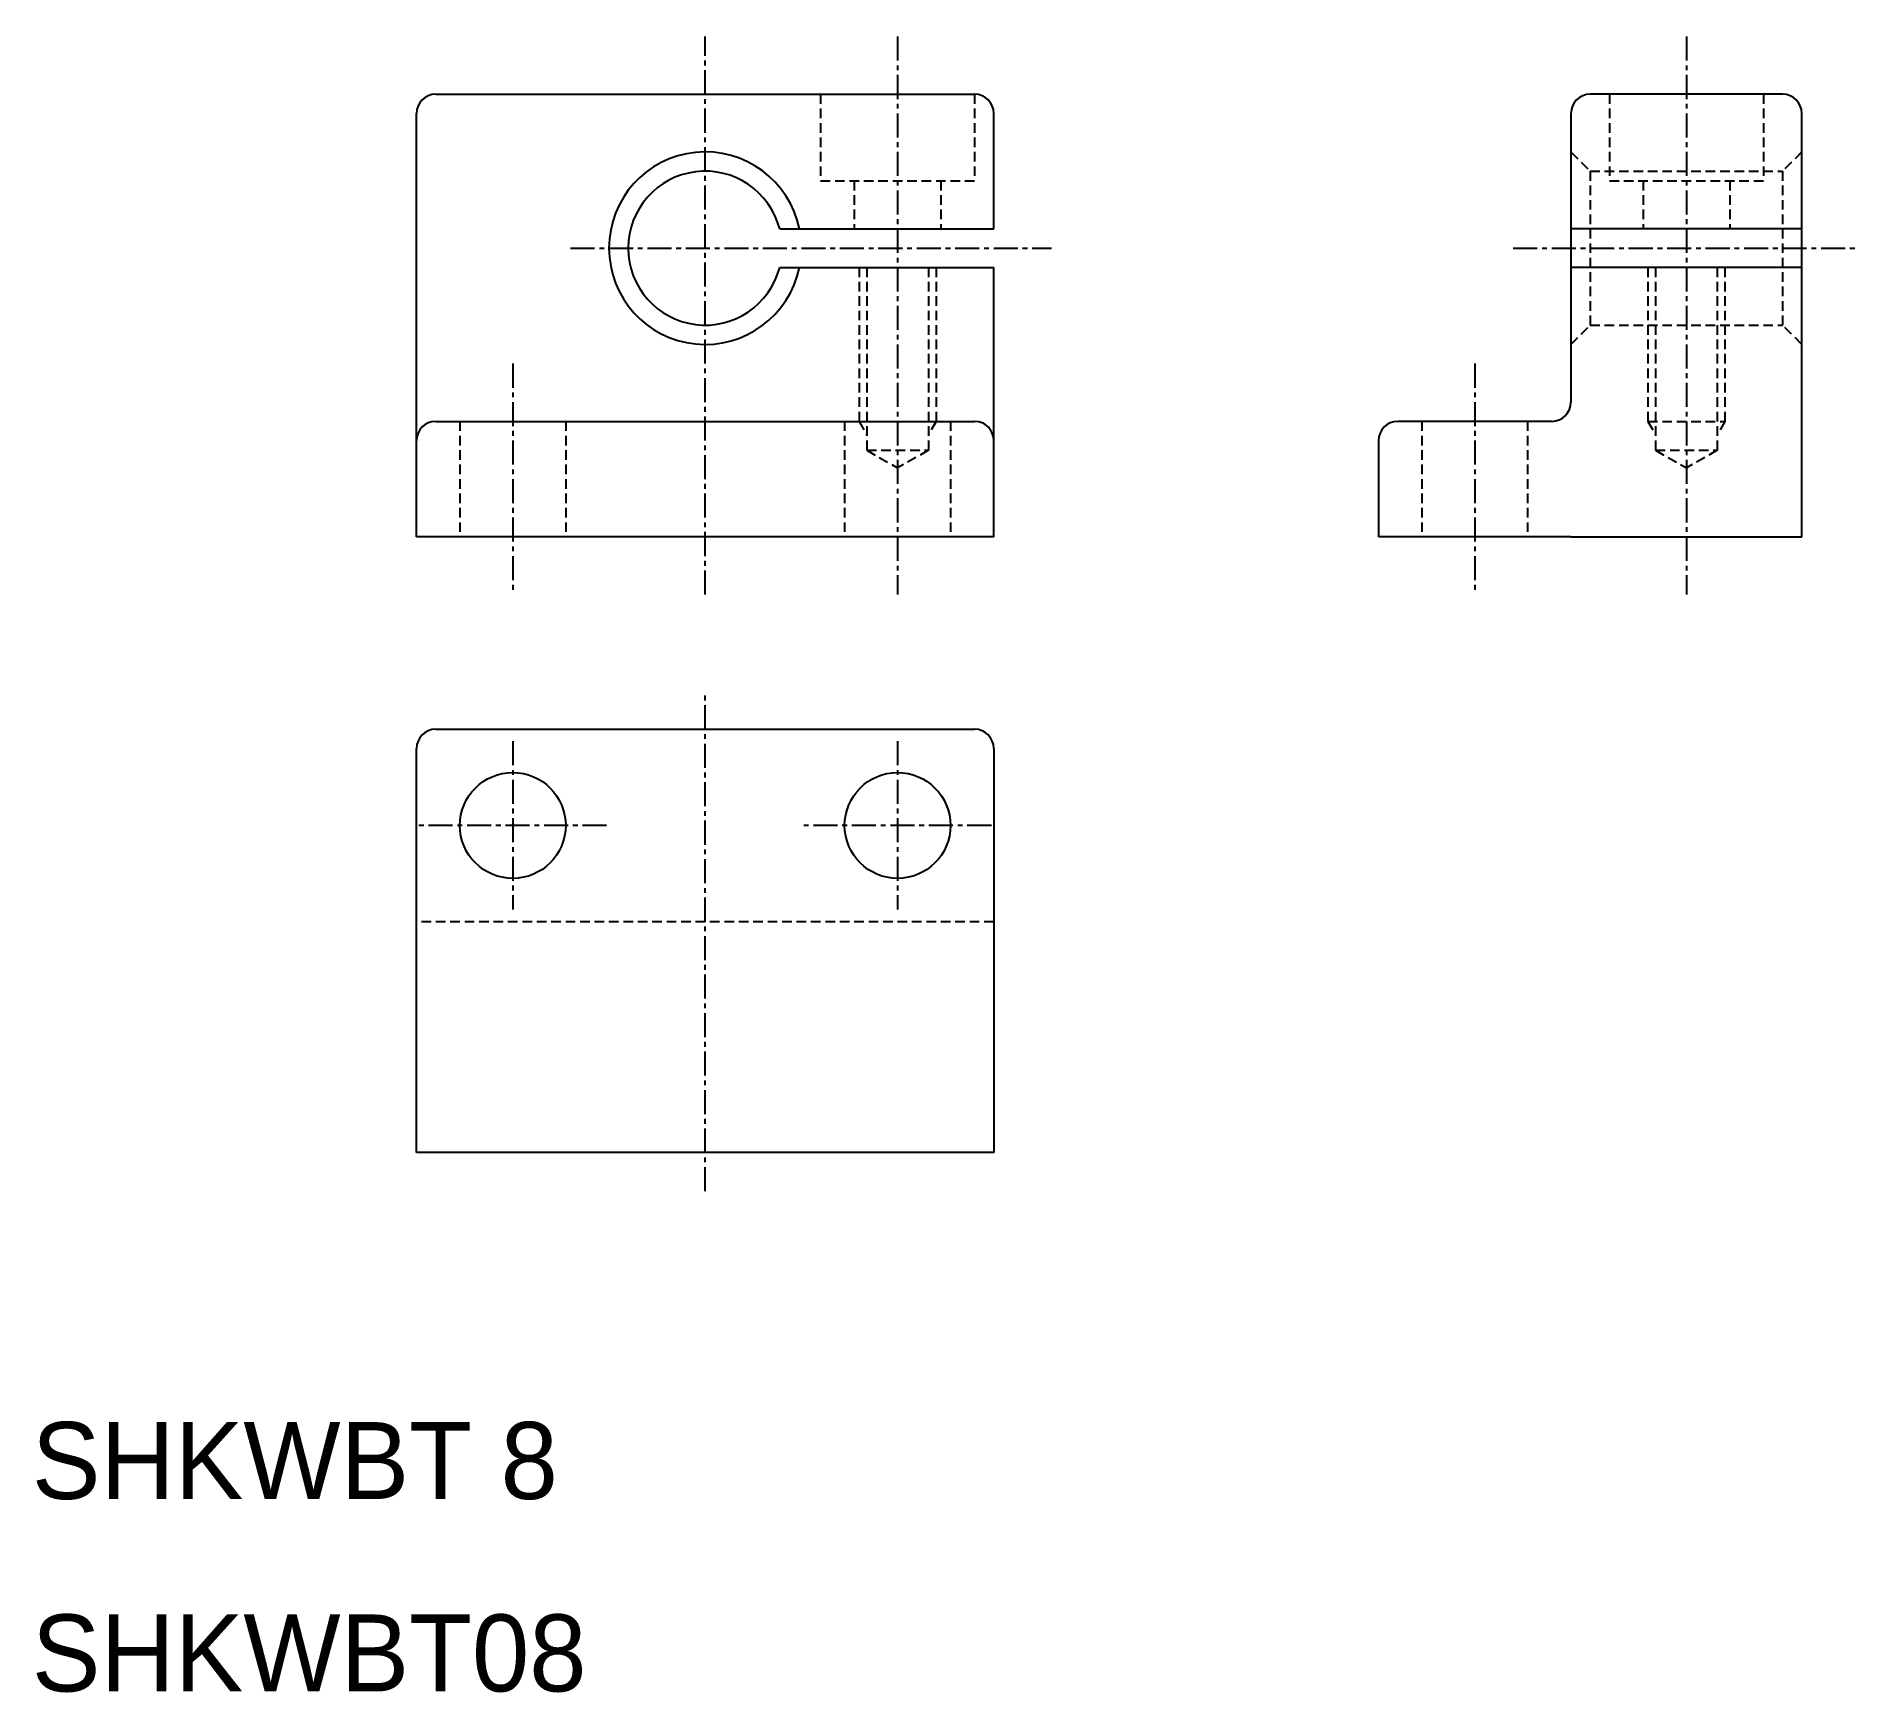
# Model space of a CAD drawing. Extents: x 10.2 to 105, y 9.9 to 96.
import ezdxf

# ---------------------------------------------------------------- set-up
doc = ezdxf.new("R2010")
doc.units = 0
doc.linetypes.add('CENTER', pattern=[2, 1.25, -0.25, 0.25, -0.25])
doc.linetypes.add('DASHED', pattern=[0.75, 0.5, -0.25])
doc.layers.get('0').update_dxf_attribs({"linetype": 'CONTINUOUS'})
doc.layers.add('CENTER', color=1, linetype='CENTER')

msp = doc.modelspace()

# ---------------------------------------------------------------- linework, layer by layer
at = {"color": 7, "linetype": 'CONTINUOUS'}
for p, q in [((31, 93), (45, 93)), ((45, 93), (59, 93)), ((101, 93), (91, 93)), ((30, 70), (30, 92)), ((60, 86), (60, 92)), ((90, 92), (90, 77)), ((102, 70), (102, 92)), ((48.873, 86), (60, 86)), ((102, 86), (90, 86)), ((48.873, 84), (60, 84)), ((60, 70), (60, 84)), ((102, 84), (90, 84)), ((31, 76), (59, 76)), ((89, 76), (81, 76)), ((80, 75), (80, 70)), ((60, 70), (30, 70)), ((90, 70), (80, 70)), ((90, 70), (102, 70)), ((31, 60), (59, 60)), ((30, 38), (30, 59)), ((60, 59), (60, 38)), ((60, 38), (30, 38))]:
    msp.add_line(p, q, dxfattribs=at)
at = {"color": 3, "linetype": 'DASHED'}
for p, q in [((51, 93), (51, 88.5)), ((59, 93), (59, 88.5)), ((92, 93), (92, 88.5)), ((100, 93), (100, 88.5)), ((90, 90), (91, 89)), ((102, 90), (101, 89)), ((51, 88.5), (59, 88.5)), ((52.75, 88.5), (52.75, 86)), ((57.25, 88.5), (57.25, 86)), ((91, 89), (101, 89)), ((91, 89), (91, 81)), ((92, 88.5), (100, 88.5)), ((93.75, 88.5), (93.75, 86)), ((98.25, 88.5), (98.25, 86)), ((101, 89), (101, 81)), ((53, 84), (53, 76)), ((53.4, 84), (53.4, 74.5)), ((56.6, 84), (56.6, 74.5)), ((57, 84), (57, 76)), ((94, 84), (94, 76)), ((94.4, 84), (94.4, 74.5)), ((97.6, 84), (97.6, 74.5)), ((98, 84), (98, 76)), ((90, 80), (91, 81)), ((91, 81), (101, 81)), ((102, 80), (101, 81)), ((32.25, 76), (32.25, 70)), ((37.75, 76), (37.75, 70)), ((52.25, 76), (52.25, 70)), ((53, 76), (53.4, 75.307)), ((53, 76), (57, 76)), ((57, 76), (56.6, 75.307)), ((57.75, 76), (57.75, 70)), ((82.25, 76), (82.25, 70)), ((87.75, 76), (87.75, 70)), ((94, 76), (94.4, 75.307)), ((94, 76), (98, 76)), ((98, 76), (97.6, 75.307)), ((53.4, 74.5), (56.6, 74.5)), ((53.4, 74.5), (55, 73.576)), ((56.6, 74.5), (55, 73.576)), ((94.4, 74.5), (97.6, 74.5)), ((94.4, 74.5), (96, 73.576)), ((97.6, 74.5), (96, 73.576)), ((60, 50), (30, 50))]:
    msp.add_line(p, q, dxfattribs=at)
at = {"color": 7, "linetype": 'CONTINUOUS'}
for centre in [(35, 55), (55, 55)]:
    msp.add_circle(centre, 2.75, dxfattribs=at)
for centre, radius, start, end in [((31, 92), 1, 90, 180), ((59, 92), 1, 0, 90), ((91, 92), 1, 90, 180), ((101, 92), 1, 0, 90), ((45, 85), 5, 11.53696, 348.46304), ((45, 85), 4, 14.47751, 345.52249), ((89, 77), 1, 270, 0), ((31, 75), 1, 90, 180), ((59, 75), 1, 0, 90), ((81, 75), 1, 90, 180), ((31, 59), 1, 90, 180), ((59, 59), 1, 0, 90)]:
    msp.add_arc(centre, radius, start, end, dxfattribs=at)
at = {"layer": 'CENTER', "color": 1, "linetype": 'CENTER'}
for p, q in [((45, 67), (45, 96)), ((55, 96), (55, 67)), ((96, 96), (96, 67)), ((38, 85), (63, 85)), ((87, 85), (105, 85)), ((35, 79), (35, 67)), ((85, 79), (85, 67)), ((45, 36), (45, 62)), ((35, 59.375), (35, 50.625)), ((55, 59.375), (55, 50.625)), ((39.875, 55), (30.125, 55)), ((59.875, 55), (50.125, 55))]:
    msp.add_line(p, q, dxfattribs=at)

# ---------------------------------------------------------------- texts
at = {"color": 7, "linetype": 'CONTINUOUS'}
for s, p in [('SHKWBT 8', (10, 20)), ('SHKWBT08', (10, 10))]:
    msp.add_text(s, height=4, dxfattribs=at).set_placement(p)

doc.saveas('drawing.dxf')
